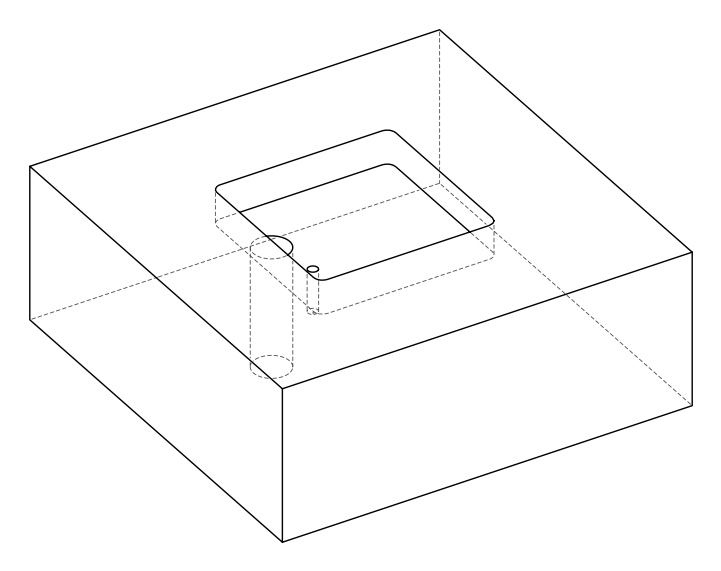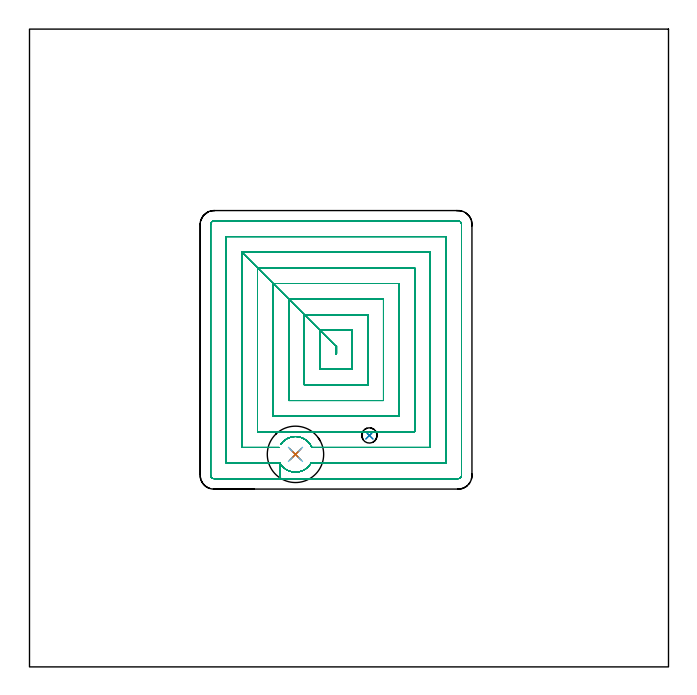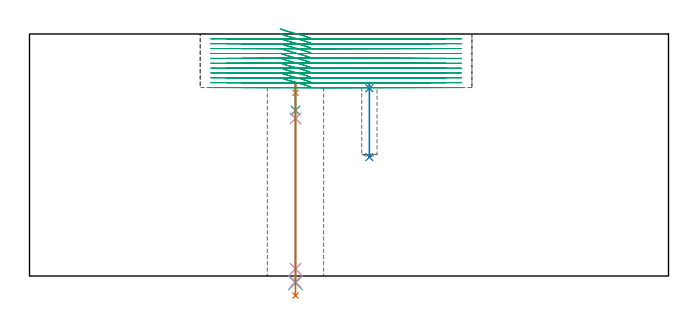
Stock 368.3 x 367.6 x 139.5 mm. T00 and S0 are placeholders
(PLAN: 9 operations, 6 tool changes, 66.1 min)
(1 SPOT_DRILL | STEP1HOLE | NXT0321_9005460120000 | 0.06 min | 3667 mm3)
(2 SPOT_DRILL_1 | STEP1POCKET | NXT0321_9005460120000 | 0.03 min | 3372 mm3)
(3 DRILL_BLIND_HOLE_INTO_CENTER | STEP1HOLE | NXT0301_059 | 0.07 min | 614 mm3)
(4 GUN_DRILL_THROUGH_HOLE | STEP1HOLE | UGT0307_005 | 0.53 min | 5188 mm3)
(5 DRILL_TO_ENLARGE_THROUGH_HOLE | STEP1HOLE | NXT0301_102 | 0.47 min | 10454 mm3)
(6 DRILL_TO_ENLARGE_THROUGH_HOLE_1 | STEP1HOLE | NXT0301_102 | 0.47 min | 0 mm3)
(7 DRILL_TO_ENLARGE_THROUGH_HOLE_2 | STEP1HOLE | UGT0301_001 | 0.5 min | 95743 mm3)
(8 DRILL_BLIND_HOLE_INTO_CENTER_1 | STEP1POCKET | NXT0301_059 | 0.18 min | 2396 mm3)
(9 MILL_RECTANGULAR_POCKET | POCKET_RECTANGULAR_STRAIGHT | NXT0201_011 | Follow Part, ap 3, ae 75% | 63.76 min | 746059 mm3)
(TOOL NXT0321_9005460120000 | NC Spot Drill, 142deg, 12mm, Carbide, Uncoated | D12 PA142 FL30 Z2)
(TOOL NXT0301_059 | Carbide Drill 8.8mm [860.1-0880-026A1-MM 2214] | D8.8 PA140 FL47 Z2)
(TOOL UGT0307_005 | Gun Drill 8.3 mm | D8.3 PA130 FL24 Z1)
(TOOL NXT0301_102 | Carbide Drill 13.5mm [860.1-1350-108A1-MM 2214] | D13.5 PA140 FL123 Z2)
(TOOL UGT0301_001 | Twist Drill 32.5 mm | D32.5 PA118 FL185 Z2)
(TOOL NXT0201_011 | ENDMILL 12mm [2P460-1200-NA 1630] | D12 FL38 Z6)
(OP 1 SPOT_DRILL)
G17 G21 G94 G90
T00 M6
G54
G17 G0 G90 X153.3 Y122.5 S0 M3
G43 Z149.5 H0
G94 G81 G98 Z105.6 F250. R111.6
G80
M5
M2
(OP 2 SPOT_DRILL_1)
G17 G21 G94 G90
T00 M6
G54
G17 G0 G90 X195.9 Y133.4 S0 M3
G43 Z149.5 H0
G94 G81 G98 Z108.221 F250. R111.6
G80
M5
M2
(OP 3 DRILL_BLIND_HOLE_INTO_CENTER)
G17 G21 G94 G90
T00 M6
G54
G17 G0 G90 X153.3 Y122.5 S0 M3
G43 Z149.5 H1
G94 G81 G98 Z95.4 F250. R110.6
G80
M5
M2
(OP 4 GUN_DRILL_THROUGH_HOLE)
G17 G21 G94 G90
T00 M6
G54
G17 G0 G90 X153.3 Y122.5 M8
G43 Z149.5 H0
Z105.404
S716 M3
G94 G1 Z90.825 F125. M26
G4 X.084
Z4.15 F250.
G4 X.084
Z-3.435 F125.
G4 X.084
M5
M9
G0 Z105.404
Z149.5
M2
(OP 5 DRILL_TO_ENLARGE_THROUGH_HOLE)
G17 G21 G94 G90
T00 M6
G54
G17 G0 G90 X153.3 Y122.5 S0 M3
G43 Z149.5 H1
G94 G73 G98 Z-3.957 F250. Q12.506 R110.6
G80
M5
M2
(OP 6 DRILL_TO_ENLARGE_THROUGH_HOLE_1)
G17 G21 G94 G90
T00 M6
G54
G17 G0 G90 X153.3 Y122.5 S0 M3
G43 Z149.5 H1
G94 G73 G98 Z-3.957 F250. Q12.506 R110.6
G80
M5
M2
(OP 7 DRILL_TO_ENLARGE_THROUGH_HOLE_2)
G17 G21 G94 G90
T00 M6
G54
G17 G0 G90 X153.3 Y122.5 S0 M3
G43 Z149.5 H0
G94 G73 G98 Z-11.264 F250. Q29.966 R110.6
G80
M5
M2
(OP 8 DRILL_BLIND_HOLE_INTO_CENTER_1)
G17 G21 G94 G90
T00 M6
G54
G17 G0 G90 X195.9 Y133.4 S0 M3
G43 Z149.5 H1
G94 G81 G98 Z68.5 F250. R110.6
G80
M5
M2
(OP 9 MILL_RECTANGULAR_POCKET)
G17 G21 G94 G90
T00 M6
G54
G17 G0 G90 X144.991 Y128.492 S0 M3
G43 Z149.5 H1
Z142.5
G94 G1 X145.695 Y129.375 Z142.197 F250.
X146.588 Y130.25 Z141.862
X147.582 Y131.011 Z141.527
X148.66 Y131.644 Z141.192
X149.072 Y131.832 Z141.071
X149.485 Y132.018 Z140.949
X150.681 Y132.413 Z140.612
X151.916 Y132.658 Z140.274
X153.172 Y132.75 Z139.937
X154.43 Y132.688 Z139.599
X155.671 Y132.473 Z139.262
X156.876 Y132.107 Z138.925
X158.027 Y131.596 Z138.587
X159.107 Y130.949 Z138.25
X160.1 Y130.174 Z137.912
X160.99 Y129.283 Z137.575
X161.765 Y128.29 Z137.237
X162.004 Y127.906 Z137.116
X162.243 Y127.521 Z136.995
X162.557 Y126.917 Z136.812
X162.734 Y126.5 Z136.691
X231. F500.
Y239.
X122.4
X176.4 Y185.
Y180.5
X177.
Y185.
X176.4
X167.4 Y194.
Y171.5
X186.
Y194.
X167.4
X158.4 Y203.
Y162.5
X195.
Y203.
X158.4
X149.4 Y212.
Y153.5
X204.
Y212.
X149.4
X140.4 Y221.
Y144.5
X213.
Y221.
X140.4
X131.4 Y230.
Y135.5
X222.
Y230.
X131.4
X122.4 Y239.
Y126.5
X143.872
G0 X144.395 Y117.439 Z142.5
G1 X144.878 Y116.643 Z142.25 F250.
X145.433 Y115.929 Z142.008
X145.536 Y115.81 Z141.966
X145.832 Y115.467 Z141.845
X146.735 Y114.618 Z141.512
X147.735 Y113.884 Z141.18
X148.815 Y113.276 Z140.848
X149.961 Y112.803 Z140.516
X151.156 Y112.471 Z140.183
X152.382 Y112.286 Z139.851
X153.621 Y112.25 Z139.519
X154.856 Y112.363 Z139.187
X156.068 Y112.625 Z138.855
X157.24 Y113.031 Z138.522
X158.354 Y113.575 Z138.19
X159.394 Y114.25 Z137.858
X159.746 Y114.534 Z137.736
X160.098 Y114.819 Z137.615
X160.303 Y115.005 Z137.541
X160.619 Y115.329 Z137.42
X160.936 Y115.653 Z137.298
X161.511 Y116.354 Z137.055
X162.022 Y117.104 Z136.812
X162.243 Y117.5 Z136.691
X240. F500.
Y248.
X113.4
Y117.5
X144.355
Y108.5
X247.1
G3 X249. Y110.4 R1.9
G1 Y255.1
G3 X247.1 Y257. R1.9
G1 X106.3
G3 X104.4 Y255.1 R1.9
G1 Y110.4
G3 X106.3 Y108.5 R1.9
G1 X144.355
X145.355
G0 X144.995 Y128.492 Z139.691
G1 X145.169 Y128.748 Z139.608 F250.
X145.944 Y129.647 Z139.29
X146.819 Y130.45 Z138.972
X147.19 Y130.727 Z138.848
X147.554 Y130.997 Z138.726
X148.632 Y131.631 Z138.391
X149.778 Y132.13 Z138.056
X150.977 Y132.486 Z137.721
X152.21 Y132.694 Z137.386
X153.459 Y132.75 Z137.051
X154.705 Y132.654 Z136.716
X155.931 Y132.407 Z136.381
X157.118 Y132.013 Z136.046
X158.248 Y131.478 Z135.711
X159.304 Y130.81 Z135.376
X160.272 Y130.018 Z135.041
X161.136 Y129.115 Z134.706
X161.884 Y128.113 Z134.371
X162.504 Y127.027 Z134.036
X162.735 Y126.5 Z133.882
X231. F500.
Y239.
X122.4
X176.4 Y185.
Y180.5
X177.
Y185.
X176.4
X167.4 Y194.
Y171.5
X186.
Y194.
X167.4
X158.4 Y203.
Y162.5
X195.
Y203.
X158.4
X149.4 Y212.
Y153.5
X204.
Y212.
X149.4
X140.4 Y221.
Y144.5
X213.
Y221.
X140.4
X131.4 Y230.
Y135.5
X222.
Y230.
X131.4
X122.4 Y239.
Y126.5
X143.87
G0 X144.389 Y117.435 Z139.691
G1 X144.945 Y116.547 Z139.41 F250.
X145.495 Y115.857 Z139.174
X145.789 Y115.512 Z139.052
X146.652 Y114.688 Z138.732
X147.605 Y113.969 Z138.413
X148.635 Y113.366 Z138.093
X149.728 Y112.886 Z137.773
X150.87 Y112.537 Z137.453
X152.044 Y112.322 Z137.133
X153.235 Y112.245 Z136.813
X154.428 Y112.307 Z136.493
X155.604 Y112.507 Z136.174
X156.75 Y112.842 Z135.854
X157.849 Y113.308 Z135.534
X158.887 Y113.899 Z135.214
X159.849 Y114.606 Z134.894
X160.184 Y114.91 Z134.773
X160.458 Y115.158 Z134.674
X160.714 Y115.426 Z134.574
X161.026 Y115.754 Z134.453
X161.552 Y116.409 Z134.228
X162.022 Y117.104 Z134.003
X162.243 Y117.5 Z133.882
X240. F500.
Y248.
X113.4
Y117.5
X144.355
Y108.5
X247.1
G3 X249. Y110.4 R1.9
G1 Y255.1
G3 X247.1 Y257. R1.9
G1 X106.3
G3 X104.4 Y255.1 R1.9
G1 Y110.4
G3 X106.3 Y108.5 R1.9
G1 X144.355
X145.355
G0 X145.003 Y128.491 Z136.882
G1 X145.372 Y129. Z136.713 F250.
X146.19 Y129.886 Z136.39
X147.106 Y130.67 Z136.067
X148.107 Y131.342 Z135.744
X149.181 Y131.891 Z135.421
X150.311 Y132.311 Z135.098
X150.75 Y132.424 Z134.977
X151.188 Y132.537 Z134.855
X152.225 Y132.7 Z134.574
X153.274 Y132.756 Z134.293
X154.323 Y132.705 Z134.011
X155.361 Y132.547 Z133.73
X155.8 Y132.437 Z133.608
X156.239 Y132.326 Z133.487
X157.387 Y131.906 Z133.16
X158.477 Y131.352 Z132.832
X159.494 Y130.673 Z132.504
X160.423 Y129.878 Z132.177
X161.25 Y128.979 Z131.849
X161.965 Y127.987 Z131.522
X162.557 Y126.917 Z131.194
X162.734 Y126.5 Z131.073
X231. F500.
Y239.
X122.4
X176.4 Y185.
Y180.5
X177.
Y185.
X176.4
X167.4 Y194.
Y171.5
X186.
Y194.
X167.4
X158.4 Y203.
Y162.5
X195.
Y203.
X158.4
X149.4 Y212.
Y153.5
X204.
Y212.
X149.4
X140.4 Y221.
Y144.5
X213.
Y221.
X140.4
X131.4 Y230.
Y135.5
X222.
Y230.
X131.4
X122.4 Y239.
Y126.5
X143.872
G0 X144.394 Y117.437 Z136.882
G1 X144.878 Y116.643 Z136.632 F250.
X145.5 Y115.851 Z136.363
X145.794 Y115.507 Z136.241
X146.657 Y114.683 Z135.922
X147.61 Y113.965 Z135.602
X148.64 Y113.363 Z135.282
X149.733 Y112.884 Z134.962
X150.874 Y112.535 Z134.643
X152.048 Y112.321 Z134.323
X153.239 Y112.245 Z134.003
X154.43 Y112.307 Z133.684
X155.607 Y112.508 Z133.364
X156.752 Y112.843 Z133.044
X157.85 Y113.309 Z132.724
X158.887 Y113.899 Z132.405
X159.849 Y114.606 Z132.085
X160.184 Y114.91 Z131.964
X160.52 Y115.214 Z131.842
X161.327 Y116.115 Z131.518
X162.023 Y117.105 Z131.194
X162.244 Y117.5 Z131.073
X240. F500.
Y248.
X113.4
Y117.5
X144.355
Y108.5
X247.1
G3 X249. Y110.4 R1.9
G1 Y255.1
G3 X247.1 Y257. R1.9
G1 X106.3
G3 X104.4 Y255.1 R1.9
G1 Y110.4
G3 X106.3 Y108.5 R1.9
G1 X144.355
X145.355
G0 X145.003 Y128.49 Z134.073
G1 X145.462 Y129.106 Z133.867 F250.
X146.32 Y130.008 Z133.533
X147.281 Y130.8 Z133.2
X148.331 Y131.469 Z132.866
X149.454 Y132.006 Z132.532
X150.634 Y132.404 Z132.199
X151.854 Y132.655 Z131.865
X152.304 Y132.7 Z131.744
X152.755 Y132.744 Z131.622
X153.964 Y132.736 Z131.299
X155.162 Y132.586 Z130.975
X156.335 Y132.296 Z130.651
X157.466 Y131.871 Z130.327
X158.539 Y131.316 Z130.004
X159.54 Y130.639 Z129.68
X160.454 Y129.848 Z129.356
X161.268 Y128.956 Z129.032
X161.973 Y127.975 Z128.709
X162.557 Y126.917 Z128.385
X162.734 Y126.5 Z128.264
X231. F500.
Y239.
X122.4
X176.4 Y185.
Y180.5
X177.
Y185.
X176.4
X167.4 Y194.
Y171.5
X186.
Y194.
X167.4
X158.4 Y203.
Y162.5
X195.
Y203.
X158.4
X149.4 Y212.
Y153.5
X204.
Y212.
X149.4
X140.4 Y221.
Y144.5
X213.
Y221.
X140.4
X131.4 Y230.
Y135.5
X222.
Y230.
X131.4
X122.4 Y239.
Y126.5
X143.873
G0 X144.385 Y117.43 Z134.073
G1 X145.049 Y116.404 Z133.745 F250.
X145.334 Y116.051 Z133.624
X145.619 Y115.699 Z133.502
X146.521 Y114.801 Z133.161
X147.528 Y114.021 Z132.82
X148.623 Y113.371 Z132.479
X149.791 Y112.862 Z132.137
X151.012 Y112.502 Z131.796
X152.269 Y112.295 Z131.455
X153.541 Y112.246 Z131.114
X154.81 Y112.354 Z130.773
X156.056 Y112.619 Z130.431
X156.486 Y112.76 Z130.31
X156.917 Y112.901 Z130.189
X157.943 Y113.353 Z129.888
X158.914 Y113.915 Z129.587
X159.818 Y114.58 Z129.287
X160.644 Y115.339 Z128.986
X161.382 Y116.184 Z128.686
X162.023 Y117.105 Z128.385
X162.244 Y117.5 Z128.264
X240. F500.
Y248.
X113.4
Y117.5
X144.356
Y108.5
X247.1
G3 X249. Y110.4 R1.9
G1 Y255.1
G3 X247.1 Y257. R1.9
G1 X106.3
G3 X104.4 Y255.1 R1.9
G1 Y110.4
G3 X106.3 Y108.5 R1.9
G1 X144.356
X145.356
G0 X144.996 Y128.489 Z131.264
G1 X145.145 Y128.711 Z131.192 F250.
X145.926 Y129.621 Z130.87
X146.808 Y130.434 Z130.549
X147.778 Y131.139 Z130.228
X148.824 Y131.725 Z129.907
X149.239 Y131.905 Z129.785
X149.656 Y132.085 Z129.664
X150.879 Y132.463 Z129.321
X152.139 Y132.686 Z128.978
X153.417 Y132.75 Z128.635
X154.694 Y132.656 Z128.292
X155.949 Y132.403 Z127.949
X157.162 Y131.995 Z127.606
X158.316 Y131.44 Z127.263
X159.391 Y130.746 Z126.92
X160.372 Y129.924 Z126.577
X161.243 Y128.986 Z126.234
X161.99 Y127.947 Z125.891
X162.214 Y127.553 Z125.769
X162.438 Y127.159 Z125.648
X162.557 Y126.917 Z125.576
X162.734 Y126.5 Z125.454
X231. F500.
Y239.
X122.4
X176.4 Y185.
Y180.5
X177.
Y185.
X176.4
X167.4 Y194.
Y171.5
X186.
Y194.
X167.4
X158.4 Y203.
Y162.5
X195.
Y203.
X158.4
X149.4 Y212.
Y153.5
X204.
Y212.
X149.4
X140.4 Y221.
Y144.5
X213.
Y221.
X140.4
X131.4 Y230.
Y135.5
X222.
Y230.
X131.4
X122.4 Y239.
Y126.5
X143.873
G0 X144.384 Y117.432 Z131.264
G1 X144.395 Y117.409 Z131.257 F250.
X145.049 Y116.404 Z130.935
X145.794 Y115.507 Z130.623
X146.658 Y114.683 Z130.303
X147.611 Y113.965 Z129.983
X148.641 Y113.363 Z129.664
X149.734 Y112.884 Z129.344
X150.875 Y112.535 Z129.024
X152.05 Y112.321 Z128.704
X153.241 Y112.245 Z128.385
X154.432 Y112.308 Z128.065
X155.609 Y112.508 Z127.745
X156.754 Y112.844 Z127.425
X157.853 Y113.31 Z127.105
X158.89 Y113.901 Z126.786
X159.851 Y114.608 Z126.466
X160.197 Y114.921 Z126.341
X160.532 Y115.226 Z126.219
X161.332 Y116.122 Z125.898
X162.022 Y117.104 Z125.576
X162.243 Y117.5 Z125.454
X240. F500.
Y248.
X113.4
Y117.5
X144.356
Y108.5
X247.1
G3 X249. Y110.4 R1.9
G1 Y255.1
G3 X247.1 Y257. R1.9
G1 X106.3
G3 X104.4 Y255.1 R1.9
G1 Y110.4
G3 X106.3 Y108.5 R1.9
G1 X144.356
X145.356
G0 X144.994 Y128.492 Z128.454
G1 X145.161 Y128.739 Z128.375 F250.
X145.941 Y129.643 Z128.055
X146.82 Y130.451 Z127.735
X147.183 Y130.722 Z127.613
X147.547 Y130.992 Z127.492
X148.632 Y131.631 Z127.155
X149.787 Y132.133 Z126.817
X150.995 Y132.49 Z126.48
X152.237 Y132.697 Z126.142
X153.496 Y132.749 Z125.805
X154.751 Y132.648 Z125.467
X155.984 Y132.393 Z125.13
X157.177 Y131.989 Z124.792
X158.312 Y131.443 Z124.455
X159.371 Y130.761 Z124.117
X160.339 Y129.955 Z123.78
X161.201 Y129.037 Z123.442
X161.944 Y128.02 Z123.105
X162.484 Y127.067 Z122.811
X162.733 Y126.5 Z122.645
X231. F500.
Y239.
X122.4
X176.4 Y185.
Y180.5
X177.
Y185.
X176.4
X167.4 Y194.
Y171.5
X186.
Y194.
X167.4
X158.4 Y203.
Y162.5
X195.
Y203.
X158.4
X149.4 Y212.
Y153.5
X204.
Y212.
X149.4
X140.4 Y221.
Y144.5
X213.
Y221.
X140.4
X131.4 Y230.
Y135.5
X222.
Y230.
X131.4
X122.4 Y239.
Y126.5
X143.87
G0 X144.385 Y117.433 Z128.454
G1 X144.996 Y116.476 Z128.15 F250.
X145.497 Y115.855 Z127.936
X145.791 Y115.51 Z127.815
X146.655 Y114.686 Z127.495
X147.608 Y113.967 Z127.175
X148.639 Y113.364 Z126.855
X149.733 Y112.884 Z126.535
X150.875 Y112.535 Z126.215
X152.05 Y112.321 Z125.895
X153.241 Y112.245 Z125.575
X154.434 Y112.308 Z125.255
X155.611 Y112.509 Z124.935
X156.757 Y112.845 Z124.615
X157.856 Y113.312 Z124.295
X158.894 Y113.903 Z123.975
X159.855 Y114.611 Z123.655
X160.191 Y114.916 Z123.534
X160.526 Y115.221 Z123.413
X160.82 Y115.525 Z123.299
X161.113 Y115.87 Z123.178
X161.405 Y116.216 Z123.056
X162.021 Y117.104 Z122.767
X162.242 Y117.5 Z122.645
X240. F500.
Y248.
X113.4
Y117.5
X144.355
Y108.5
X247.1
G3 X249. Y110.4 R1.9
G1 Y255.1
G3 X247.1 Y257. R1.9
G1 X106.3
G3 X104.4 Y255.1 R1.9
G1 Y110.4
G3 X106.3 Y108.5 R1.9
G1 X144.355
X145.355
G0 X145.001 Y128.491 Z125.645
G1 X145.509 Y129.164 Z125.42 F250.
X146.36 Y130.046 Z125.091
X147.309 Y130.821 Z124.763
X148.344 Y131.477 Z124.435
X149.449 Y132.005 Z124.106
X150.61 Y132.397 Z123.778
X151.809 Y132.649 Z123.45
X152.818 Y132.747 Z123.178
X154.05 Y132.73 Z122.848
X155.27 Y132.565 Z122.518
X156.462 Y132.256 Z122.188
X157.609 Y131.806 Z121.858
X158.693 Y131.223 Z121.528
X159.7 Y130.513 Z121.198
X160.614 Y129.688 Z120.868
X161.424 Y128.76 Z120.538
X162.116 Y127.741 Z120.208
X162.33 Y127.342 Z120.087
X162.511 Y127.004 Z119.984
X162.733 Y126.5 Z119.836
X231. F500.
Y239.
X122.4
X176.4 Y185.
Y180.5
X177.
Y185.
X176.4
X167.4 Y194.
Y171.5
X186.
Y194.
X167.4
X158.4 Y203.
Y162.5
X195.
Y203.
X158.4
X149.4 Y212.
Y153.5
X204.
Y212.
X149.4
X140.4 Y221.
Y144.5
X213.
Y221.
X140.4
X131.4 Y230.
Y135.5
X222.
Y230.
X131.4
X122.4 Y239.
Y126.5
X143.872
G0 X144.394 Y117.438 Z125.645
G1 X144.878 Y116.643 Z125.396 F250.
X145.5 Y115.851 Z125.126
X145.794 Y115.506 Z125.005
X146.683 Y114.662 Z124.676
X147.666 Y113.929 Z124.348
X148.729 Y113.319 Z124.019
X149.857 Y112.839 Z123.691
X151.034 Y112.498 Z123.362
X152.244 Y112.299 Z123.034
X153.468 Y112.246 Z122.705
X154.691 Y112.339 Z122.377
X155.893 Y112.578 Z122.049
X157.058 Y112.958 Z121.72
X158.17 Y113.474 Z121.392
X159.213 Y114.119 Z121.063
X159.571 Y114.396 Z120.942
X159.929 Y114.673 Z120.82
X160.347 Y115.047 Z120.67
X160.662 Y115.372 Z120.549
X160.977 Y115.698 Z120.427
X161.529 Y116.379 Z120.193
X162.021 Y117.104 Z119.958
X162.242 Y117.5 Z119.836
X240. F500.
Y248.
X113.4
Y117.5
X144.355
Y108.5
X247.1
G3 X249. Y110.4 R1.9
G1 Y255.1
G3 X247.1 Y257. R1.9
G1 X106.3
G3 X104.4 Y255.1 R1.9
G1 Y110.4
G3 X106.3 Y108.5 R1.9
G1 X144.355
X145.355
G0 X145.003 Y128.49 Z122.836
G1 X145.462 Y129.106 Z122.63 F250.
X146.32 Y130.008 Z122.297
X147.281 Y130.8 Z121.963
X148.331 Y131.469 Z121.63
X149.454 Y132.006 Z121.296
X150.634 Y132.404 Z120.962
X151.854 Y132.655 Z120.629
X152.304 Y132.7 Z120.507
X152.755 Y132.744 Z120.386
X153.964 Y132.736 Z120.062
X155.162 Y132.586 Z119.739
X156.335 Y132.296 Z119.415
X157.466 Y131.871 Z119.091
X158.539 Y131.316 Z118.767
X159.54 Y130.639 Z118.444
X160.454 Y129.848 Z118.12
X161.268 Y128.956 Z117.796
X161.973 Y127.975 Z117.472
X162.557 Y126.917 Z117.149
X162.734 Y126.5 Z117.027
X231. F500.
Y239.
X122.4
X176.4 Y185.
Y180.5
X177.
Y185.
X176.4
X167.4 Y194.
Y171.5
X186.
Y194.
X167.4
X158.4 Y203.
Y162.5
X195.
Y203.
X158.4
X149.4 Y212.
Y153.5
X204.
Y212.
X149.4
X140.4 Y221.
Y144.5
X213.
Y221.
X140.4
X131.4 Y230.
Y135.5
X222.
Y230.
X131.4
X122.4 Y239.
Y126.5
X143.873
G0 X144.385 Y117.43 Z122.836
G1 X145.049 Y116.404 Z122.509 F250.
X145.752 Y115.552 Z122.213
X146.655 Y114.685 Z121.877
X147.657 Y113.935 Z121.542
X148.742 Y113.311 Z121.207
X149.896 Y112.825 Z120.871
X151.1 Y112.482 Z120.536
X152.336 Y112.289 Z120.2
X153.587 Y112.247 Z119.865
X154.834 Y112.358 Z119.53
X156.058 Y112.62 Z119.194
X156.489 Y112.761 Z119.073
X156.919 Y112.902 Z118.952
X157.945 Y113.354 Z118.651
X158.916 Y113.916 Z118.351
X159.819 Y114.581 Z118.05
X160.645 Y115.34 Z117.75
X161.382 Y116.185 Z117.449
X162.023 Y117.105 Z117.149
X162.244 Y117.5 Z117.027
X240. F500.
Y248.
X113.4
Y117.5
X144.356
Y108.5
X247.1
G3 X249. Y110.4 R1.9
G1 Y255.1
G3 X247.1 Y257. R1.9
G1 X106.3
G3 X104.4 Y255.1 R1.9
G1 Y110.4
G3 X106.3 Y108.5 R1.9
G1 X144.356
X145.356
G0 X144.991 Y128.492 Z120.027
G1 X145.72 Y129.402 Z119.715 F250.
X146.639 Y130.294 Z119.371
X147.663 Y131.064 Z119.028
X148.774 Y131.701 Z118.685
X149.188 Y131.883 Z118.564
X149.604 Y132.065 Z118.442
X150.818 Y132.448 Z118.101
X152.071 Y132.678 Z117.76
X153.343 Y132.751 Z117.418
X154.614 Y132.666 Z117.077
X155.865 Y132.425 Z116.736
X157.076 Y132.03 Z116.394
X158.229 Y131.489 Z116.053
X159.306 Y130.809 Z115.712
X160.291 Y130. Z115.37
X161.168 Y129.077 Z115.029
X161.924 Y128.051 Z114.688
X162.152 Y127.66 Z114.566
X162.381 Y127.269 Z114.445
X162.557 Y126.917 Z114.34
X162.734 Y126.5 Z114.218
X231. F500.
Y239.
X122.4
X176.4 Y185.
Y180.5
X177.
Y185.
X176.4
X167.4 Y194.
Y171.5
X186.
Y194.
X167.4
X158.4 Y203.
Y162.5
X195.
Y203.
X158.4
X149.4 Y212.
Y153.5
X204.
Y212.
X149.4
X140.4 Y221.
Y144.5
X213.
Y221.
X140.4
X131.4 Y230.
Y135.5
X222.
Y230.
X131.4
X122.4 Y239.
Y126.5
X143.873
G0 X144.385 Y117.433 Z120.027
G1 X145.049 Y116.404 Z119.699 F250.
X145.795 Y115.506 Z119.386
X146.658 Y114.683 Z119.067
X147.611 Y113.965 Z118.747
X148.641 Y113.363 Z118.427
X149.734 Y112.884 Z118.108
X150.874 Y112.535 Z117.788
X152.048 Y112.321 Z117.468
X153.239 Y112.245 Z117.149
X154.43 Y112.307 Z116.829
X155.606 Y112.507 Z116.509
X156.751 Y112.843 Z116.19
X157.849 Y113.308 Z115.87
X158.886 Y113.898 Z115.551
X159.847 Y114.605 Z115.231
X160.206 Y114.929 Z115.101
X160.54 Y115.235 Z114.98
X161.336 Y116.127 Z114.66
X162.022 Y117.104 Z114.34
X162.243 Y117.5 Z114.218
X240. F500.
Y248.
X113.4
Y117.5
X144.356
Y108.5
X247.1
G3 X249. Y110.4 R1.9
G1 Y255.1
G3 X247.1 Y257. R1.9
G1 X106.3
G3 X104.4 Y255.1 R1.9
G1 Y110.4
G3 X106.3 Y108.5 R1.9
G1 X144.356
X145.356
G0 X144.994 Y128.493 Z117.218
G1 X145.153 Y128.728 Z117.142 F250.
X145.935 Y129.638 Z116.821
X146.819 Y130.45 Z116.499
X147.188 Y130.725 Z116.376
X147.552 Y130.995 Z116.254
X148.63 Y131.63 Z115.919
X149.776 Y132.129 Z115.584
X150.975 Y132.486 Z115.249
X152.209 Y132.694 Z114.914
X153.458 Y132.75 Z114.579
X154.705 Y132.654 Z114.243
X155.932 Y132.407 Z113.908
X157.119 Y132.013 Z113.573
X158.249 Y131.478 Z113.238
X159.306 Y130.809 Z112.903
X160.274 Y130.016 Z112.568
X161.138 Y129.112 Z112.232
X161.886 Y128.109 Z111.897
X162.506 Y127.023 Z111.562
X162.735 Y126.5 Z111.409
X231. F500.
Y239.
X122.4
X176.4 Y185.
Y180.5
X177.
Y185.
X176.4
X167.4 Y194.
Y171.5
X186.
Y194.
X167.4
X158.4 Y203.
Y162.5
X195.
Y203.
X158.4
X149.4 Y212.
Y153.5
X204.
Y212.
X149.4
X140.4 Y221.
Y144.5
X213.
Y221.
X140.4
X131.4 Y230.
Y135.5
X222.
Y230.
X131.4
X122.4 Y239.
Y126.5
X143.87
G0 X144.383 Y117.432 Z117.218
G1 X144.389 Y117.42 Z117.214 F250.
X145.042 Y116.413 Z116.893
X145.731 Y115.575 Z116.602
X146.593 Y114.739 Z116.281
X147.546 Y114.009 Z115.959
X148.579 Y113.395 Z115.637
X149.676 Y112.906 Z115.315
X150.823 Y112.548 Z114.993
X152.003 Y112.327 Z114.671
X153.202 Y112.245 Z114.35
X154.401 Y112.304 Z114.028
X155.586 Y112.503 Z113.706
X156.739 Y112.839 Z113.384
X157.846 Y113.307 Z113.062
X158.89 Y113.901 Z112.74
X159.857 Y114.613 Z112.418
X160.192 Y114.917 Z112.297
X160.527 Y115.222 Z112.176
X161.33 Y116.119 Z111.853
X162.022 Y117.104 Z111.53
X162.243 Y117.5 Z111.409
X240. F500.
Y248.
X113.4
Y117.5
X144.355
Y108.5
X247.1
G3 X249. Y110.4 R1.9
G1 Y255.1
G3 X247.1 Y257. R1.9
G1 X106.3
G3 X104.4 Y255.1 R1.9
G1 Y110.4
G3 X106.3 Y108.5 R1.9
G1 X144.355
X145.355
G0 X144.991 Y128.494 Z114.409
G1 X145.078 Y128.629 Z114.366 F250.
X145.904 Y129.605 Z114.024
X146.845 Y130.471 Z113.681
X147.209 Y130.74 Z113.56
X147.574 Y131.009 Z113.438
X148.651 Y131.641 Z113.104
X149.797 Y132.137 Z112.769
X150.995 Y132.49 Z112.434
X152.227 Y132.695 Z112.1
X153.475 Y132.749 Z111.765
X154.72 Y132.652 Z111.43
X155.944 Y132.404 Z111.096
X157.129 Y132.009 Z110.761
X158.257 Y131.473 Z110.426
X159.312 Y130.804 Z110.092
X160.278 Y130.012 Z109.757
X161.14 Y129.109 Z109.422
X161.887 Y128.108 Z109.088
X162.506 Y127.023 Z108.753
X162.735 Y126.5 Z108.6
X231. F500.
Y239.
X122.4
X176.4 Y185.
Y180.5
X177.
Y185.
X176.4
X167.4 Y194.
Y171.5
X186.
Y194.
X167.4
X158.4 Y203.
Y162.5
X195.
Y203.
X158.4
X149.4 Y212.
Y153.5
X204.
Y212.
X149.4
X140.4 Y221.
Y144.5
X213.
Y221.
X140.4
X131.4 Y230.
Y135.5
X222.
Y230.
X131.4
X122.4 Y239.
Y126.5
X143.87
G0 X144.395 Y117.441 Z114.409
G1 X144.875 Y116.648 Z114.161 F250.
X145.5 Y115.851 Z113.889
X145.794 Y115.507 Z113.768
X146.717 Y114.633 Z113.428
X147.741 Y113.88 Z113.087
X148.849 Y113.26 Z112.747
X150.026 Y112.781 Z112.406
X151.254 Y112.451 Z112.066
X152.512 Y112.275 Z111.725
X153.783 Y112.256 Z111.385
X155.046 Y112.395 Z111.044
X156.282 Y112.688 Z110.704
X157.473 Y113.132 Z110.363
X158.6 Y113.719 Z110.023
X158.977 Y113.97 Z109.901
X159.354 Y114.221 Z109.78
X160.122 Y114.842 Z109.515
X160.827 Y115.534 Z109.251
X161.462 Y116.291 Z108.986
X162.021 Y117.105 Z108.721
X162.242 Y117.5 Z108.6
X240. F500.
Y248.
X113.4
Y117.5
X144.355
Y108.5
X247.1
G3 X249. Y110.4 R1.9
G1 Y255.1
G3 X247.1 Y257. R1.9
G1 X106.3
G3 X104.4 Y255.1 R1.9
G1 Y110.4
G3 X106.3 Y108.5 R1.9
G1 X144.355
X145.355
G0 Z149.5
M5
M2
